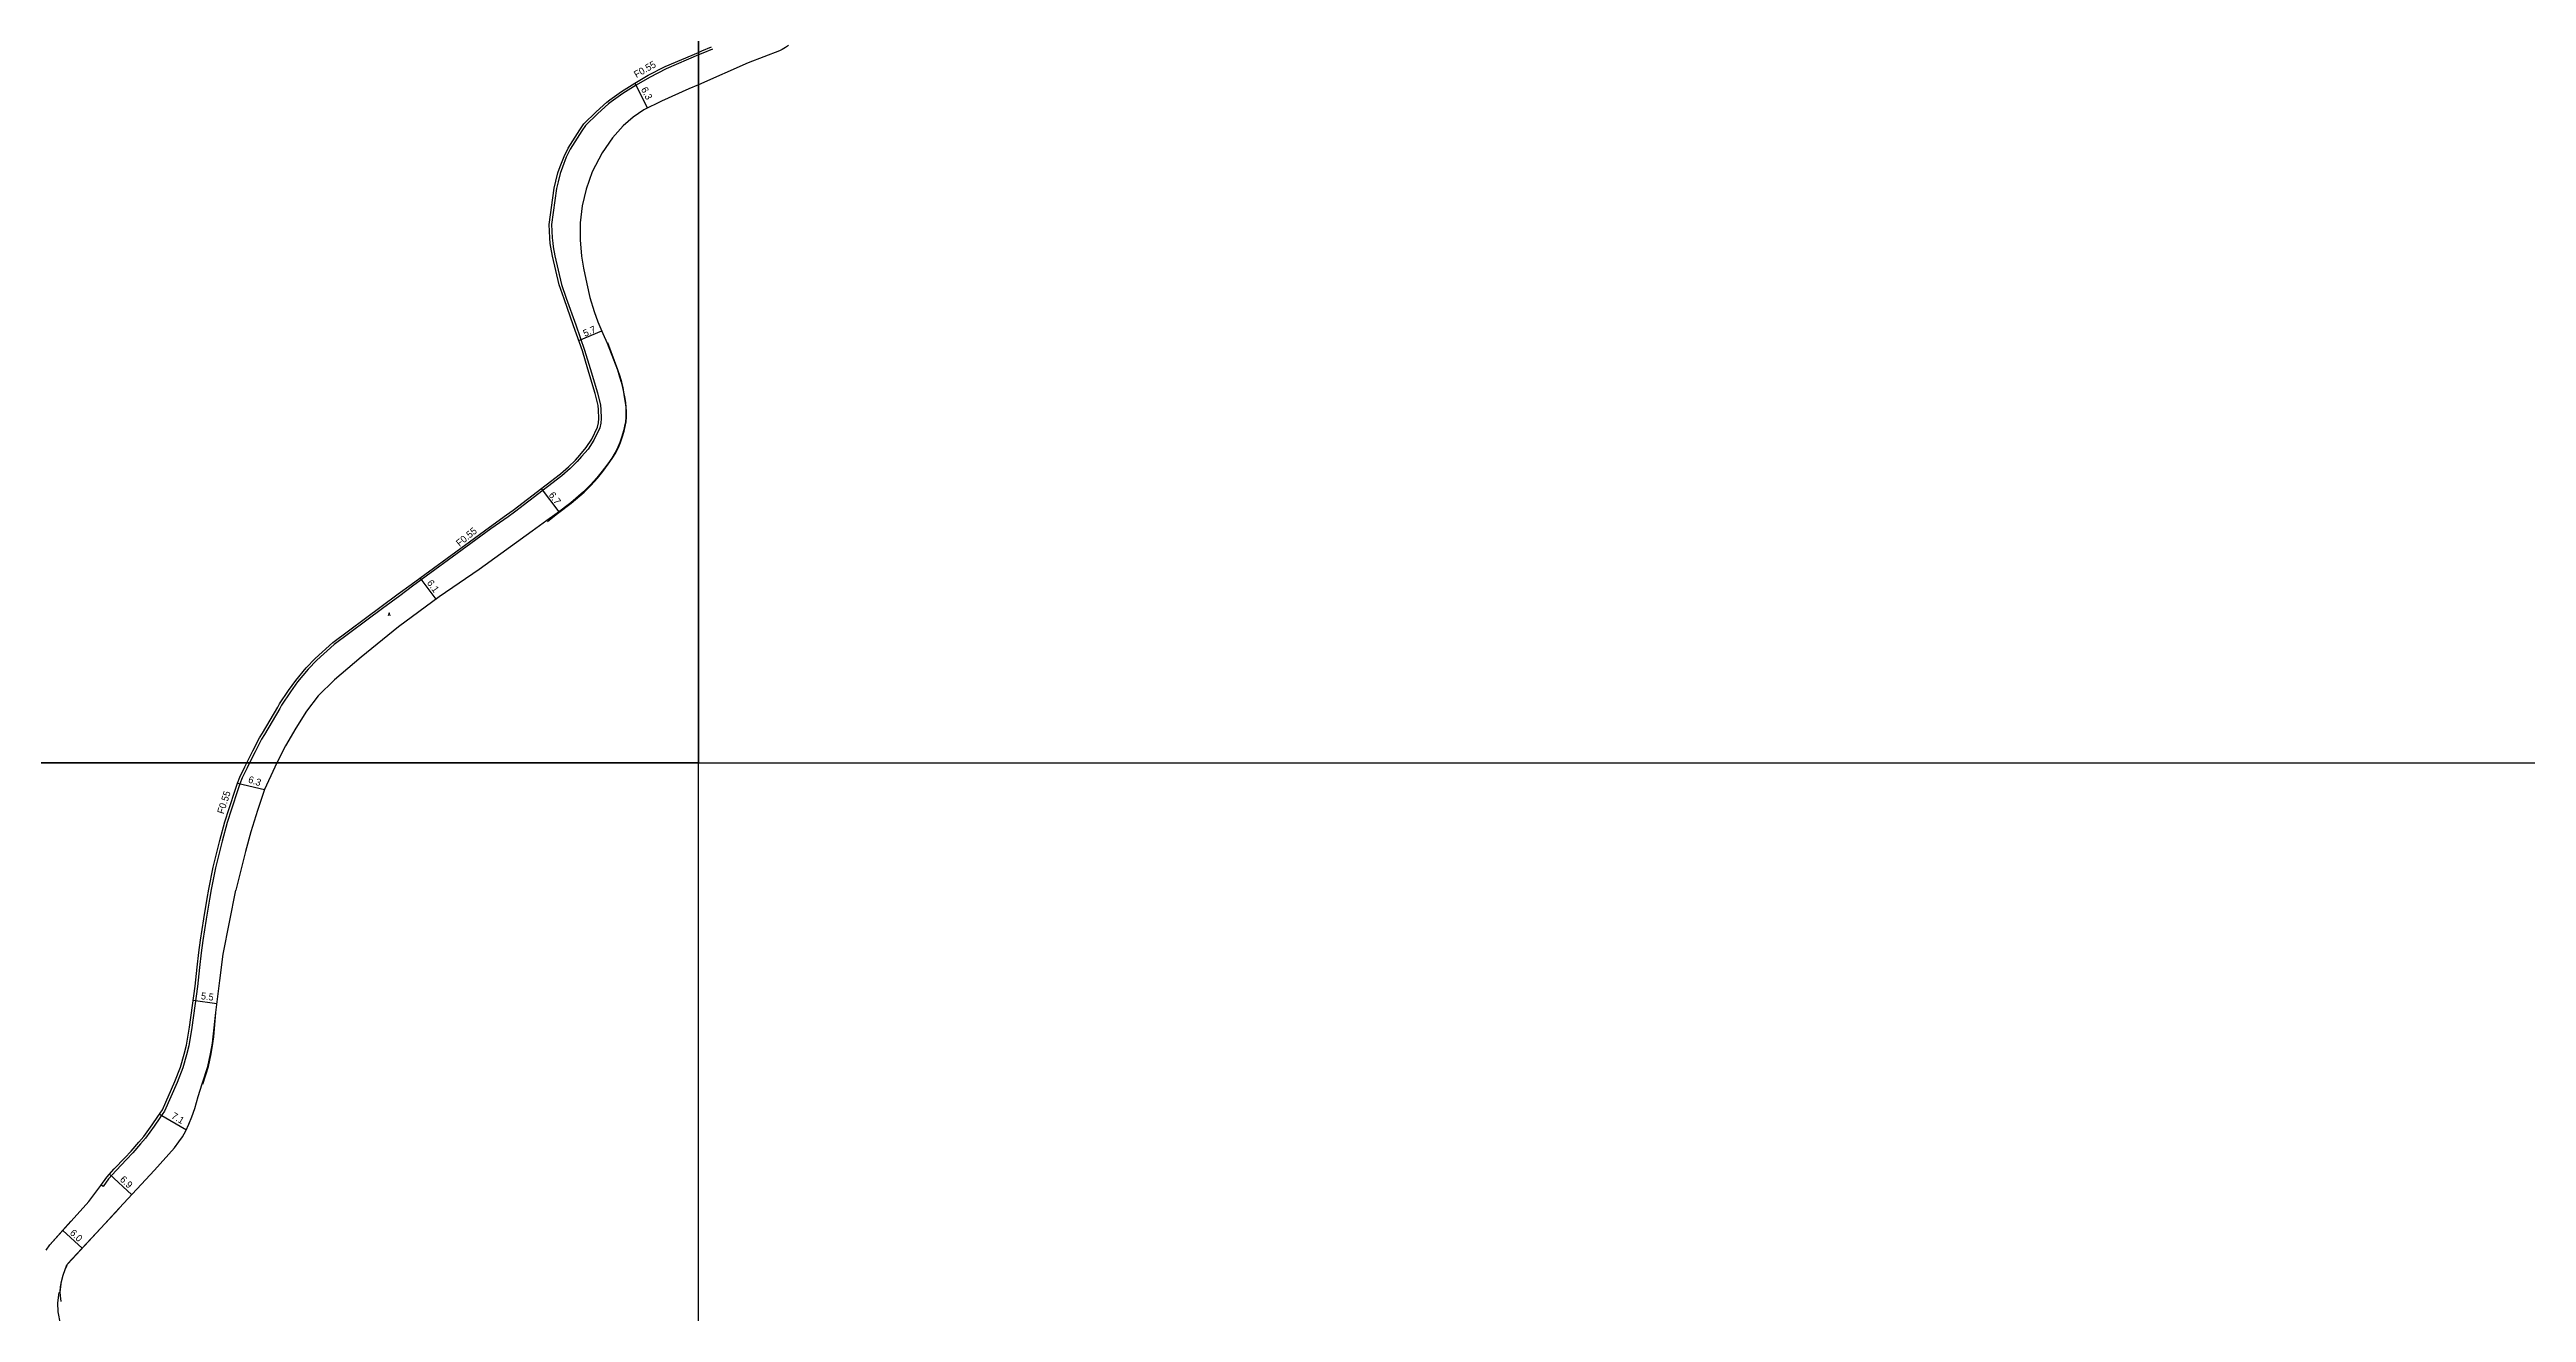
# Model space of a CAD drawing. Header units: metres. Extents: x -24000 to -21600, y -87000 to -84000.
# Drawn here: x -23348 to -22782, y -85926 to -85637 of the extents above; entities that cross this region are included whole.
import ezdxf

# ---------------------------------------------------------------- set-up
doc = ezdxf.new("R2010")
doc.units = ezdxf.units.M
doc.header["$LTSCALE"] = 2.5
for name, color, linetype in [('側溝・桝', 7, 'Continuous'), ('図郭', 7, 'Continuous'), ('幅員', 7, 'Continuous'), ('歩道・分離帯・安全施設', 7, 'Continuous'), ('舗装', 7, 'Continuous'), ('道路', 7, 'Continuous')]:
    doc.layers.add(name, color=color, linetype=linetype)
doc.styles.get("Standard").update_dxf_attribs({"font": ''})
doc.styles.add('YOKO_DECO', font='txt.shx', dxfattribs={"bigfont": 'extfont.shx'})
doc.styles.get('Standard').set_extended_font_data('@MS PGothic')

msp = doc.modelspace()

# ---------------------------------------------------------------- linework, layer by layer
at = {"layer": '側溝・桝'}
for points in [[(-23200, -85638.2), (-23207.4, -85641.34), (-23211.18, -85643.32), (-23214.23, -85645.09), (-23217.24, -85647.02), (-23219.9, -85648.89), (-23220.56, -85649.37), (-23223, -85651.6), (-23225.8, -85654.3), (-23226.65, -85655.56), (-23229.28, -85659.73), (-23230.2, -85661.59), (-23231.07, -85663.84), (-23231.58, -85665.31), (-23232.08, -85667.16), (-23232.41, -85668.71), (-23233.53, -85676.96), (-23233.41, -85679.99), (-23233.3, -85681.2), (-23233.2, -85682.06), (-23232.78, -85684.08), (-23231.25, -85690.62), (-23230.18, -85693.75), (-23228.01, -85699.89), (-23225.99, -85705.64), (-23224.71, -85709.86), (-23223.04, -85715.41), (-23222.39, -85718.21), (-23222.27, -85719.25), (-23222.23, -85721.26), (-23222.32, -85722.38), (-23222.55, -85723.45), (-23223.86, -85726.24), (-23225.21, -85728.27), (-23226.68, -85729.99), (-23227.7, -85731.14), (-23229.33, -85732.71), (-23231.2, -85734.35), (-23242.01, -85742.67), (-23243.5, -85743.74), (-23247.43, -85746.53), (-23251.98, -85749.88), (-23265.34, -85759.63), (-23268.26, -85761.79), (-23272.16, -85764.7), (-23283.23, -85772.93), (-23287.22, -85776.54), (-23289.2, -85778.59), (-23291.59, -85781.46), (-23293.23, -85783.72), (-23295.24, -85786.8), (-23295.65, -85787.54), (-23299.17, -85793.49), (-23299.83, -85794.55), (-23301.32, -85797.45), (-23302.59, -85800)], [(-23196.77, -85636.85), (-23198.98, -85637.76), (-23200, -85638.2)], [(-23302.59, -85800), (-23303.14, -85801.11), (-23304.26, -85803.44), (-23304.79, -85804.8), (-23305.27, -85806.18), (-23306.71, -85810.57), (-23307.7, -85813.6), (-23308.83, -85817.88), (-23310.33, -85823.98), (-23311.31, -85828.95), (-23311.7, -85831.11), (-23312.46, -85835.69), (-23313.23, -85840.58), (-23313.61, -85843.43), (-23313.98, -85846.77), (-23314.46, -85851.07), (-23315.08, -85855.49), (-23315.79, -85860.48), (-23316.46, -85864.62), (-23316.98, -85866.72), (-23317.84, -85869.71), (-23319.12, -85873.05), (-23322.02, -85879.55), (-23323.06, -85881.09), (-23324.38, -85883.05), (-23326.33, -85885.75), (-23327.46, -85887.06), (-23329.22, -85889.09), (-23330.66, -85890.61), (-23333.08, -85893.15), (-23334.79, -85895.02), (-23336.05, -85896.83), (-23336.48, -85896.5)]]:
    msp.add_lwpolyline(points, dxfattribs=at)
at = {"layer": '図郭'}
for points in [[(-24000, -85800), (-23200, -85800), (-23200, -85200), (-24000, -85200)], [(-23200, -85800), (-22400, -85800), (-22400, -85200), (-23200, -85200)], [(-24000, -86400), (-23200, -86400), (-23200, -85800), (-24000, -85800)]]:
    msp.add_lwpolyline(points, close=True, dxfattribs=at)
at = {"layer": '幅員'}
for points in [[(-23214.51, -85644.63), (-23211.63, -85650.35)], [(-23227.32, -85703.49), (-23222.09, -85701.26)], [(-23235.93, -85737.31), (-23231.91, -85742.62)], [(-23263.62, -85757.71), (-23260.02, -85762.61)], [(-23305.3, -85804.62), (-23299.15, -85806.06)], [(-23315.45, -85854.25), (-23310.03, -85854.95)], [(-23323.15, -85880.25), (-23317, -85883.88)], [(-23334.59, -85894), (-23329.48, -85898.69)], [(-23345.24, -85906.84), (-23340.84, -85910.92)]]:
    msp.add_lwpolyline(points, dxfattribs=at)
at = {"layer": '歩道・分離帯・安全施設'}
for points in [[(-23234.48, -85744.81), (-23232.18, -85743.01), (-23229.07, -85740.65), (-23226.12, -85738.15), (-23224.57, -85736.57), (-23223.09, -85734.9), (-23221.86, -85733.38), (-23220.6, -85731.71), (-23219.68, -85730.43), (-23218.87, -85729.15), (-23218.24, -85727.88), (-23217.78, -85726.78), (-23217.34, -85725.4), (-23216.97, -85724.14), (-23216.72, -85723.08), (-23216.54, -85722.05), (-23216.45, -85720.97), (-23216.45, -85719.62), (-23216.47, -85718.71), (-23216.6, -85717.63), (-23216.78, -85716.31), (-23217, -85715.26), (-23217.2, -85714.18), (-23217.51, -85712.95), (-23217.86, -85711.72), (-23218.38, -85710.14), (-23220.69, -85703.98)], [(-23313.23, -85873.4), (-23311.98, -85869.39), (-23311.34, -85866.5), (-23310.94, -85864.09), (-23310.77, -85862.63), (-23310.26, -85857.06)], [(-23344.06, -85914.4), (-23332.37, -85901.86)], [(-23343.38, -85904.69), (-23348.22, -85910.11)], [(-23345.63, -85923.1), (-23345.79, -85921.81), (-23345.83, -85920.85), (-23345.73, -85919.7), (-23345.52, -85918.5), (-23345.15, -85917.05), (-23344.71, -85915.79), (-23344.27, -85914.75)]]:
    msp.add_lwpolyline(points, dxfattribs=at)
at = {"layer": '道路'}
for points in [[(-23228.52, -85700.07), (-23230.69, -85693.92), (-23231.78, -85690.77), (-23233.31, -85684.19), (-23233.73, -85682.15), (-23233.84, -85681.26), (-23233.95, -85680.02), (-23234.07, -85676.94), (-23232.94, -85668.62), (-23232.61, -85667.02), (-23232.09, -85665.16), (-23231.59, -85663.66), (-23230.7, -85661.37), (-23229.75, -85659.46), (-23227.1, -85655.27), (-23226.21, -85653.95), (-23223.37, -85651.2), (-23220.9, -85648.95), (-23220.22, -85648.45), (-23217.54, -85646.58), (-23214.51, -85644.63), (-23211.44, -85642.84), (-23207.63, -85640.85), (-23200, -85637.61)], [(-23179.41, -85635.95), (-23179.65, -85636.16), (-23180.1, -85636.52), (-23180.82, -85636.95), (-23181.44, -85637.26), (-23188.62, -85640.02), (-23200, -85644.99)], [(-23200, -85637.61), (-23199.19, -85637.26), (-23196.98, -85636.35)], [(-23200, -85644.99), (-23202.18, -85645.94), (-23208.41, -85648.72), (-23212.45, -85650.76), (-23214.91, -85652.38), (-23217.2, -85654.37), (-23219.65, -85657.11), (-23222.01, -85660.6), (-23224.24, -85664.94), (-23225.67, -85668.9), (-23226.55, -85672.64), (-23227.02, -85676.59), (-23227.05, -85680.45), (-23226.68, -85684.21), (-23226.26, -85686.91), (-23225.51, -85690.52), (-23224.79, -85693.63), (-23223.84, -85696.81), (-23222.95, -85699.22), (-23221.84, -85701.85), (-23220.83, -85704.03), (-23218.52, -85710.19), (-23218, -85711.76), (-23217.66, -85712.98), (-23217.35, -85714.21), (-23217.15, -85715.29), (-23216.93, -85716.34), (-23216.75, -85717.65), (-23216.61, -85718.72), (-23216.59, -85719.62), (-23216.6, -85720.96), (-23216.69, -85722.03), (-23216.86, -85723.05), (-23217.11, -85724.1), (-23217.48, -85725.36), (-23217.92, -85726.73), (-23218.38, -85727.82), (-23219, -85729.08), (-23219.8, -85730.34), (-23220.72, -85731.62), (-23221.98, -85733.29), (-23223.2, -85734.81), (-23224.67, -85736.47), (-23226.22, -85738.04), (-23229.16, -85740.54), (-23232.27, -85742.89), (-23234.66, -85744.56), (-23237.97, -85747.01), (-23250.13, -85755.77), (-23259.25, -85762.03), (-23268.53, -85768.86), (-23277.04, -85775.85), (-23283.17, -85781.03), (-23286.88, -85784.69), (-23289.55, -85788.19), (-23292.03, -85792.03), (-23294.39, -85796.08), (-23296.31, -85800)], [(-23303.2, -85800), (-23301.81, -85797.2), (-23300.3, -85794.29), (-23299.63, -85793.21), (-23296.12, -85787.27), (-23295.7, -85786.52), (-23293.67, -85783.41), (-23292.02, -85781.13), (-23289.6, -85778.23), (-23287.59, -85776.15), (-23283.57, -85772.51), (-23272.49, -85764.27), (-23268.58, -85761.35), (-23265.66, -85759.19), (-23252.3, -85749.44), (-23247.74, -85746.1), (-23243.82, -85743.3), (-23242.33, -85742.24), (-23231.54, -85733.93), (-23229.7, -85732.31), (-23228.1, -85730.77), (-23227.09, -85729.63), (-23225.64, -85727.94), (-23224.33, -85725.97), (-23223.07, -85723.27), (-23222.86, -85722.3), (-23222.77, -85721.25), (-23222.81, -85719.29), (-23222.92, -85718.3), (-23223.57, -85715.55), (-23225.23, -85710.02), (-23226.51, -85705.81), (-23228.52, -85700.07)], [(-23349.05, -85911.38), (-23348.18, -85910.13), (-23343.34, -85904.72), (-23339.33, -85900.23), (-23336.52, -85896.55), (-23335.21, -85894.68), (-23333.48, -85892.78), (-23331.06, -85890.24), (-23329.62, -85888.72), (-23327.87, -85886.7), (-23326.76, -85885.41), (-23324.82, -85882.74), (-23323.5, -85880.78), (-23322.5, -85879.29), (-23319.62, -85872.84), (-23318.35, -85869.54), (-23317.5, -85866.58), (-23316.99, -85864.51), (-23316.32, -85860.4), (-23315.61, -85855.41), (-23315, -85851), (-23314.52, -85846.71), (-23314.14, -85843.36), (-23313.76, -85840.5), (-23312.99, -85835.61), (-23312.24, -85831.02), (-23311.84, -85828.85), (-23310.86, -85823.86), (-23309.36, -85817.74), (-23308.22, -85813.45), (-23307.22, -85810.4), (-23305.79, -85806.01), (-23305.3, -85804.62), (-23304.76, -85803.22), (-23303.62, -85800.86), (-23303.2, -85800)], [(-23296.31, -85800), (-23296.78, -85800.97), (-23299.15, -85806.06), (-23300.76, -85810.9), (-23302.3, -85815.76), (-23303.49, -85820.24), (-23305.74, -85829.08)], [(-23346.07, -85921.01), (-23345.87, -85921.01), (-23345.88, -85920.85), (-23345.77, -85919.7), (-23345.56, -85918.49), (-23345.19, -85917.04), (-23344.74, -85915.78), (-23344.29, -85914.74), (-23344.22, -85914.6), (-23344.12, -85914.45), (-23336.55, -85906.3), (-23332.33, -85901.79), (-23324.32, -85893.06), (-23319.75, -85887.93), (-23318.75, -85886.61), (-23317.93, -85885.46), (-23317.1, -85884.06), (-23316.43, -85882.55), (-23315.76, -85880.87), (-23315.11, -85878.96), (-23314.3, -85876.25), (-23313.42, -85873.37), (-23312.12, -85869.35), (-23311.47, -85866.47), (-23311.05, -85864.08), (-23310.87, -85862.62), (-23310.3, -85857.06), (-23309.35, -85849.72), (-23308.61, -85843.71), (-23305.74, -85829.08)], [(-23311.99, -85978.52), (-23317.98, -85970.58), (-23326.31, -85960.15), (-23333.04, -85951.94), (-23335.53, -85948.92), (-23337.63, -85946.36), (-23339.31, -85944.11), (-23340.76, -85941.72), (-23341.99, -85939.35), (-23343.28, -85936.19), (-23344.25, -85933.62), (-23345.13, -85930.89), (-23345.81, -85928.21), (-23346.31, -85925.48), (-23346.36, -85923.43), (-23346.07, -85921.01)]]:
    msp.add_lwpolyline(points, dxfattribs=at)

# ---------------------------------------------------------------- texts
at = {"layer": '側溝・桝'}
for rotation, p in [(30, (-23214.16, -85643.5)), (39.5358, (-23254.57, -85750.65)), (72, (-23308.51, -85811.79))]:
    msp.add_text('F0.55', height=1.6, rotation=rotation, dxfattribs=at).set_placement(p)
at = {"layer": '幅員'}
for s, rotation, p in [('6.3', 297, (-23213.17, -85646.02)), ('5.7', 23, (-23225.93, -85702.65)), ('6.7', 307, (-23234.31, -85738.81)), ('6.1', 306, (-23262.12, -85758.87)), ('6.3', 342, (-23303.01, -85804.44)), ('5.5', 353, (-23313.75, -85854)), ('7.1', 330, (-23320.59, -85881.13)), ('6.9', 317, (-23332.33, -85895.37)), ('6.0', 317, (-23343.77, -85907.6))]:
    msp.add_text(s, height=1.6, rotation=rotation, dxfattribs=at).set_placement(p)
at = {"layer": '舗装', "style": 'YOKO_DECO'}
msp.add_text('A', height=0.75, dxfattribs=at).set_placement((-23270.96, -85766.4, 680.98))

doc.saveas('drawing.dxf')
